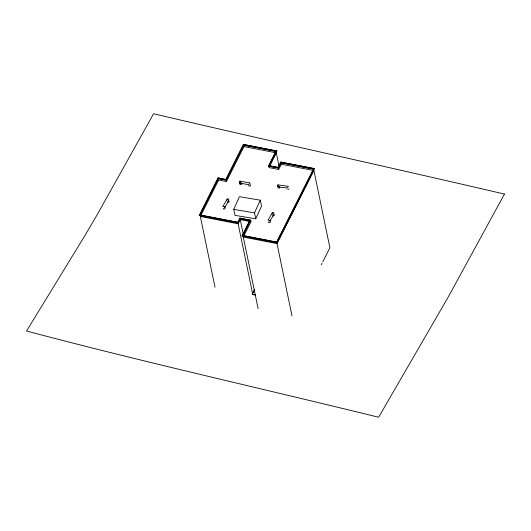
<?xml version="1.0" encoding="UTF-8"?>
<svg xmlns="http://www.w3.org/2000/svg" width="531" height="531" viewBox="0 0 531 531"><rect width="100%" height="100%" fill="white"/><g stroke="black" fill="none" stroke-linecap="round" stroke-linejoin="round"><path stroke-width="0.8" d="M224.792 206.632L224.746 207.19L224.985 206.831M224.965 206.771L222.854 206.499L227.208 199.052C231.848 197.114 224.779 207.236 224.952 206.844L224.719 207.183L224.978 206.685M270.12 220.226L269.927 220.85L269.934 220.305M269.907 220.398L270.007 220.219M224.699 207.01L224.952 206.997M270.013 220.478L269.881 220.843L270.133 220.524M270 220.524L268.075 220.086L272.39 212.672C277.023 210.727 269.96 220.856 270.133 220.458M279.631 186.554C279.147 188.153 276.253 185.359 277.939 184.921L288.446 186.328L286.959 187.967L279.087 187.051M241.578 182.876C240.988 184.476 238.173 181.536 239.946 181.171L250.22 182.949L248.694 184.635L240.988 183.354M277.819 186.786L277.952 186.447M278.317 186.686L277.753 186.666L278.324 186.892M278.264 186.919L278.158 186.733M277.813 186.64L278.277 186.633M239.78 182.71L239.919 183.168L240.158 182.81M240.284 183.042L239.846 182.77M233.773 209.393L239.381 196.689L260.303 200.167L261.537 206.128L255.75 218.805L235.007 215.354L233.773 209.393L254.515 212.845L255.75 218.805M239.926 182.71L239.713 183.036L240.025 182.896M240.204 183.162L239.999 183.155M254.515 212.845L260.303 200.167M225.768 179.524L243.298 144.445L276.824 150.95L269.456 165.798L277.998 167.457L280.614 162.074L314.452 168.639L277.102 242.793L242.136 236.01L249.809 220.544L240.304 218.706L238.233 223.013L199.198 215.44L217.962 177.892L225.768 179.524L217.962 177.892M215.015 287.264L200.041 214.949L218.347 178.496L226.12 180.002L226.438 181.536L218.659 180.022L218.347 178.496M201.09 215.022L218.659 180.022M226.12 180.002L243.676 145.049L275.961 151.315L279.107 166.515M226.438 181.536L243.994 146.583L243.676 145.049M227.208 199.052L226.936 200.426M252.663 293.928L237.828 222.277L239.926 218.095L250.672 220.179L250.99 221.712L243.656 236.315M238.233 223.013L240.304 218.706M322.815 261.776L329.89 247.758L313.582 169.004L280.992 162.685L281.311 164.212L278.669 169.469L268.885 167.564L268.567 166.037L275.961 151.315M269.456 165.798L276.824 150.95M269.622 166.097L276.279 152.842L243.994 146.583M242.136 236.01L249.809 220.544M250.672 220.179L242.999 235.645L276.724 242.189L313.609 169.13L281.018 162.811L278.377 168.061L268.593 166.163L275.987 151.441L243.702 145.175L226.146 180.135L218.374 178.622L200.068 215.075L237.855 222.409L239.952 218.228L250.698 220.312M278.669 169.469L278.35 167.935L280.992 162.685M272.39 212.672L272.118 214.039M255.431 295.136L252.358 294.539L252.271 294.114L254.674 289.322M253.367 292.535L254.767 289.747M292.01 315.985L276.697 242.063L313.582 169.004M313.901 170.537L277.016 243.59L243.291 237.045M321.321 264.73L322.065 263.25M228.483 200.804L228.058 201.222M273.664 214.418L272.755 214.916M239.8 183.069L239.859 182.737M277.939 184.921L278.496 185.08M276.85 151.076L243.298 144.445M281.311 164.212L313.104 170.378M269.429 165.672L277.998 167.457M268.567 166.037L278.35 167.935M240.331 218.832L249.835 220.67M250.99 221.712L240.244 219.628L238.147 223.81L200.353 216.475M200.041 214.949L237.828 222.277M238.207 222.887L199.198 215.44M276.697 242.063L242.972 235.518L258.112 308.637M242.109 235.883L277.102 242.793M252.271 294.114L255.338 294.712M239.946 181.171L240.51 181.356M314.452 168.639L280.614 162.074M239.926 218.095L243.264 234.211M224.872 207.694A0.996 0.723 -11.7 0 1 224.586 208.968A0.996 0.723 -11.7 0 1 223.272 208.291M228.595 200.871A0.996 0.723 -11.7 0 1 228.947 201.972A0.996 0.723 -11.7 0 1 227.381 202.079M279.837 187.556A0.996 0.723 -11.7 0 1 279.333 188.233M278.144 188.213A0.996 0.723 -11.7 0 1 277.899 187.901M288.924 188.624A0.996 0.723 -11.7 0 1 288.413 189.295M287.231 189.282A0.996 0.723 -11.7 0 1 286.986 188.97M241.698 183.514A0.996 0.723 -11.7 0 1 241.306 184.496A0.996 0.723 -11.7 0 1 240.005 184.41A0.996 0.723 -11.7 0 1 240.165 183.421M250.274 184.748A0.996 0.723 -11.7 0 1 250.572 185.684A0.996 0.723 -11.7 0 1 249.304 186.109A0.996 0.723 -11.7 0 1 248.787 185.246M270.053 221.314A0.996 0.723 -11.7 0 1 270.239 222.277A0.996 0.723 -11.7 0 1 268.938 222.615A0.996 0.723 -11.7 0 1 268.533 221.719M273.777 214.491A0.996 0.723 -11.7 0 1 274.202 215.5A0.996 0.723 -11.7 0 1 272.742 215.818M504.45 194.074L448.383 296.769L378.63 417.247C261.298 388.38 143.337 362.049 26.55 331.012L84.077 236.959L97.173 214.75L153.592 113.753C270.385 141.239 387.61 166.8 504.45 194.074"/></g></svg>
